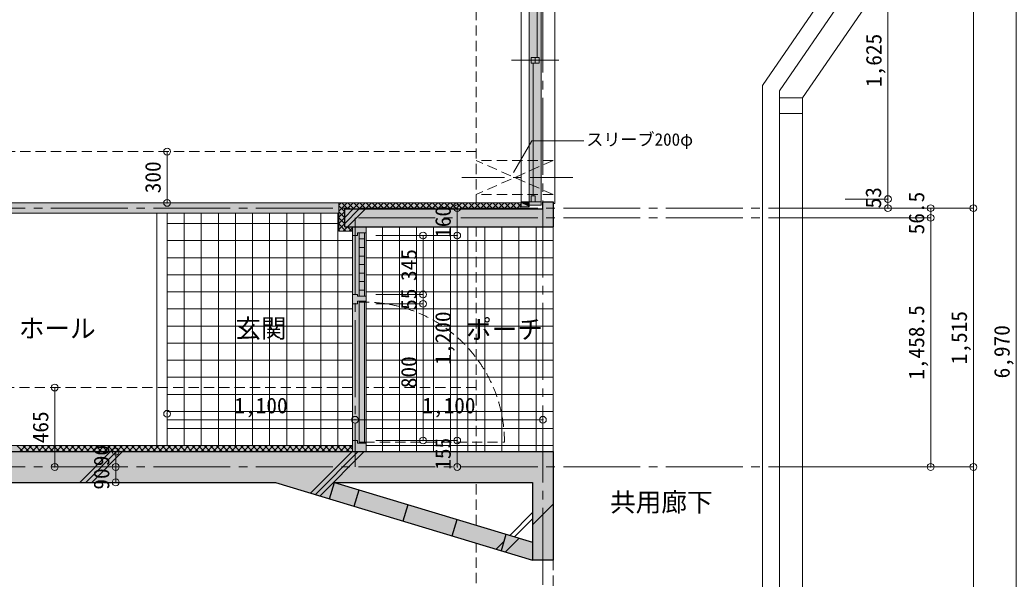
# Model space of a CAD drawing. Units: millimetres at full size, sheet at 1:50. Extents: x -9674 to 32603, y -6794 to 6791.
# Drawn here: x 26751 to 32583, y -1619 to 1655 of the extents above; entities that cross this region are included whole.
import ezdxf
from ezdxf.enums import TextEntityAlignment as Align

# ---------------------------------------------------------------- set-up
doc = ezdxf.new("R2010")
doc.units = ezdxf.units.MM
doc.header["$LTSCALE"] = 50
doc.header["$PDMODE"] = 32
doc.header["$PDSIZE"] = 40
for name, pattern in [('CHAIN1', [8, 5, -1, 1, -1]), ('CHAIN2', [12, 9, -1, 1, -1]), ('DASHED1', [1.8, 1.2, -0.6])]:
    doc.linetypes.add(name, pattern=pattern)
for name, color, linetype, lineweight in [('1-0_芯', 7, 'CHAIN2', 9), ('1-1_躯体', 2, 'Continuous', 25), ('1-2_間仕切', 3, 'Continuous', 18), ('1-3_建具', 3, 'Continuous', 18), ('1-5_設備', 7, 'Continuous', 9), ('1-6_ﾊﾞﾙｺﾆｰ・階段', 4, 'Continuous', 9), ('1-7_その他', 7, 'DASHED1', 9), ('1-8_ハッチ', 4, 'Continuous', 9), ('1-A_文字', 7, 'Continuous', 9), ('1-B_寸法', 7, 'Continuous', 9), ('1-C_梁', 7, 'DASHED1', 9)]:
    doc.layers.add(name, color=color, linetype=linetype, lineweight=lineweight)
for name, color, linetype in [('4-0', 1, 'Continuous'), ('4-1', 2, 'Continuous'), ('4-2', 4, 'Continuous'), ('4-F', 4, 'Continuous')]:
    doc.layers.add(name, color=color, linetype=linetype)
doc.styles.add('ＭＳ ゴシック', font='')
doc.styles.get('ＭＳ ゴシック').set_extended_font_data('MS Gothic')

msp = doc.modelspace()

# ---------------------------------------------------------------- linework, layer by layer
at = {"layer": '1-0_芯'}
for p, q in [((29812.51, 4197.52), (29812.51, -4772.48)), ((31582.51, 552.52), (25752.51, 552.52)), ((28712.51, 496.02), (28712.51, -962.48)), ((31582.51, 496.02), (28712.51, 496.02)), ((31582.51, -962.48), (25282.51, -962.48))]:
    msp.add_line(p, q, dxfattribs=at)
at = {"layer": '1-1_躯体'}
for p, q in [((29812.51, 548.52), (29812.51, 590.52)), ((28652.51, 548.52), (29812.51, 548.52)), ((28652.51, 443.52), (28652.51, 548.52)), ((28652.51, 443.52), (29872.51, 443.52)), ((25192.51, -872.48), (29872.51, -872.48)), ((29872.51, -872.48), (29872.51, -1507.48)), ((25372.51, -1052.48), (28247.51, -1052.48)), ((28247.51, -1052.48), (29752.51, -1507.48)), ((28564.13, -1148.2), (28593.06, -1052.48)), ((28593.06, -1052.48), (29752.51, -1052.48)), ((28593.06, -1052.48), (29752.51, -1403.01)), ((28707.71, -1191.61), (28736.65, -1095.88)), ((29752.51, -1052.48), (29752.51, -1507.48)), ((28994.87, -1278.42), (29023.81, -1182.7)), ((29282.03, -1365.24), (29310.97, -1269.52)), ((29569.2, -1452.06), (29598.14, -1356.33)), ((29872.51, -1507.48), (29752.51, -1507.48))]:
    msp.add_line(p, q, dxfattribs=at)
msp.add_lwpolyline([(29812.51, 590.52), (29872.51, 590.52), (29872.51, 443.52)], dxfattribs=at)
at = {"layer": '1-2_間仕切'}
for p, q in [((28617.51, 583.52), (26632.51, 583.52)), ((28617.51, 522.52), (26632.51, 522.52))]:
    msp.add_line(p, q, dxfattribs=at)
at = {"layer": '1-3_建具', "color": 7, "lineweight": 9}
for p, q in [((29685.51, 590.52), (29685.51, 2245.52)), ((29732.51, 2230.52), (29732.51, 605.52)), ((29802.51, 2230.52), (29802.51, 605.52)), ((29882.51, 580.52), (29882.51, 2245.52)), ((29905.99, 1418.02), (29629.03, 1418.02)), ((29732.51, 605.52), (29732.51, 590.52)), ((29732.51, 590.52), (29802.51, 590.52)), ((29802.51, 570.52), (29802.51, 605.52)), ((29802.51, 570.52), (29732.51, 570.52)), ((29872.51, 580.52), (29882.51, 580.52)), ((28697.51, 47.52), (28697.51, 392.52)), ((28737.51, 37.52), (28737.51, 407.52)), ((28737.51, 372.52), (28767.51, 372.52)), ((28767.51, 37.52), (28767.51, 407.52)), ((28777.51, 407.52), (28777.51, 37.52)), ((28737.51, 322.52), (28767.51, 322.52)), ((28737.51, 272.52), (28767.51, 272.52)), ((28737.51, 222.52), (28767.51, 222.52)), ((28737.51, 172.52), (28767.51, 172.52)), ((28737.51, 122.52), (28767.51, 122.52)), ((28737.51, 72.52), (28767.51, 72.52)), ((28777.51, -822.48), (28777.51, 7.52)), ((28697.51, -7.48), (28697.51, -807.48))]:
    msp.add_line(p, q, dxfattribs=at)
at = {"layer": '1-3_建具'}
for p, q in [((29779.51, 1435.52), (29779.51, 2210.52)), ((29743.51, 1435.52), (29791.51, 1435.52)), ((29755.51, 1400.52), (29755.51, 625.52)), ((29767.51, 1435.52), (29767.51, 1400.52)), ((29791.51, 1435.52), (29791.51, 1400.52)), ((29685.51, 560.52), (29685.51, 590.52)), ((29685.51, 590.52), (29732.51, 590.52)), ((29732.51, 560.52), (29732.51, 590.52)), ((29743.51, 625.52), (29767.51, 625.52)), ((29743.51, 625.52), (29743.51, 590.52)), ((29767.51, 625.52), (29767.51, 590.52)), ((29685.51, 560.52), (29686.54, 560.52)), ((29685.51, 560.52), (29732.51, 560.52)), ((28697.51, 443.52), (28697.51, 392.52)), ((28697.51, 428.52), (28697.51, 407.52)), ((28777.51, 407.52), (28777.51, 443.52)), ((28727.51, 392.52), (28697.51, 392.52)), ((28697.51, 47.52), (28697.51, -7.48)), ((28727.51, -7.48), (28727.51, 7.52)), ((28737.51, -817.48), (28737.51, 2.52)), ((28767.51, 2.52), (28737.51, 2.52)), ((28767.51, -817.48), (28767.51, 2.52)), ((28727.51, -7.48), (28697.51, -7.48)), ((28727.51, -807.48), (28697.51, -807.48)), ((28697.51, -872.48), (28697.51, -807.48)), ((28697.51, -843.48), (28697.51, -822.48)), ((28767.51, -817.48), (28737.51, -817.48)), ((28777.51, -822.48), (28777.51, -872.48))]:
    msp.add_line(p, q, dxfattribs=at)
at = {"layer": '1-3_建具', "color": 7, "linetype": 'DASHED1', "lineweight": 9}
msp.add_line((28767.51, -817.48), (29587.51, -817.48), dxfattribs=at)
at = {"layer": '1-3_建具'}
for points in [[(29743.51, 1435.52), (29743.51, 1400.52), (29791.51, 1400.52)], [(28727.51, 392.52), (28727.51, 407.52), (28777.51, 407.52)], [(28697.51, 47.52), (28727.51, 47.52), (28727.51, 37.52), (28777.51, 37.52)], [(28727.51, 7.52), (28777.51, 7.52), (28777.51, 37.52)], [(28727.51, -807.48), (28727.51, -822.48), (28777.51, -822.48)]]:
    msp.add_lwpolyline(points, dxfattribs=at)
at = {"layer": '1-3_建具', "color": 7, "linetype": 'DASHED1', "lineweight": 9}
msp.add_arc((28767.51, -817.48), 820, 0, 90, dxfattribs=at)
at = {"layer": '1-5_設備'}
for p, q in [((27552.51, 522.52), (27552.51, -837.48)), ((27612.51, 522.52), (27612.51, -837.48))]:
    msp.add_line(p, q, dxfattribs=at)
at = {"layer": '1-6_ﾊﾞﾙｺﾆｰ・階段'}
for p, q in [((31647.51, 2070.51), (31097.51, 1270.51)), ((31097.51, -4672.48), (31097.51, 1270.51)), ((27712.51, 522.52), (27712.51, -837.48)), ((27812.51, 522.52), (27812.51, -837.48)), ((27912.51, 522.52), (27912.51, -837.48)), ((28012.51, 522.52), (28012.51, -837.48)), ((28112.51, 522.52), (28112.51, -837.48)), ((28212.51, 522.52), (28212.51, -837.48)), ((28312.51, 522.52), (28312.51, -837.48)), ((28412.51, 522.52), (28412.51, -837.48)), ((28512.51, 522.52), (28512.51, -837.48)), ((28612.51, 522.52), (28612.51, -837.48)), ((28617.51, 462.52), (27612.51, 462.52)), ((28872.51, -872.48), (28872.51, 443.52)), ((28972.51, -872.48), (28972.51, 443.52)), ((29072.51, -872.48), (29072.51, 443.52)), ((29172.51, -872.48), (29172.51, 443.52)), ((29272.51, -872.48), (29272.51, 443.52)), ((29372.51, -872.48), (29372.51, 443.52)), ((29472.51, -872.48), (29472.51, 443.52)), ((29572.51, -872.48), (29572.51, 443.52)), ((29672.51, -872.48), (29672.51, 443.52)), ((29772.51, -872.48), (29772.51, 443.52)), ((29872.51, -872.48), (29872.51, 443.52)), ((28697.51, 362.52), (27612.51, 362.52)), ((29872.51, 362.52), (28777.51, 362.52)), ((28697.51, 262.52), (27612.51, 262.52)), ((29872.51, 262.52), (28777.51, 262.52)), ((28697.51, 162.52), (27612.51, 162.52)), ((29872.51, 162.52), (28777.51, 162.52)), ((28697.51, 62.52), (27612.51, 62.52)), ((29872.51, 62.52), (28777.51, 62.52)), ((28697.51, -37.48), (27612.51, -37.48)), ((29872.51, -37.48), (28777.51, -37.48)), ((28697.51, -137.48), (27612.51, -137.48)), ((29872.51, -137.48), (28777.51, -137.48)), ((28697.51, -237.48), (27612.51, -237.48)), ((29872.51, -237.48), (28777.51, -237.48)), ((28697.51, -337.48), (27612.51, -337.48)), ((29872.51, -337.48), (28777.51, -337.48)), ((28697.51, -437.48), (27612.51, -437.48)), ((29872.51, -437.48), (28777.51, -437.48)), ((28697.51, -537.48), (27612.51, -537.48)), ((29872.51, -537.48), (28777.51, -537.48)), ((28697.51, -637.48), (27612.51, -637.48)), ((29872.51, -637.48), (28777.51, -637.48)), ((28697.51, -737.48), (27612.51, -737.48)), ((29872.51, -737.48), (28777.51, -737.48)), ((29872.51, -837.48), (28777.51, -837.48))]:
    msp.add_line(p, q, dxfattribs=at)
at = {"layer": '1-6_ﾊﾞﾙｺﾆｰ・階段', "color": 7}
for p, q in [((31747.51, 2039.45), (31197.51, 1239.45)), ((31882.51, 1997.52), (31332.51, 1197.52)), ((31197.51, -3472.48), (31197.51, 1239.45)), ((31197.51, 1197.52), (31332.51, 1197.52)), ((31332.51, -3472.48), (31332.51, 1197.52)), ((31197.51, 1107.52), (31332.51, 1107.52))]:
    msp.add_line(p, q, dxfattribs=at)
at = {"layer": '1-7_その他'}
for p, q in [((29872.51, 832.52), (29422.51, 832.52)), ((29872.51, 832.52), (29422.51, 632.15)), ((29872.51, 632.52), (29422.51, 831.36)), ((29872.51, 632.52), (29422.51, 632.52))]:
    msp.add_line(p, q, dxfattribs=at)
at = {"layer": '1-7_その他', "linetype": 'CHAIN1'}
msp.add_line((29987.51, 732.52), (29322.51, 732.52), dxfattribs=at)
at = {"layer": '1-8_ハッチ'}
for p, q in [((28617.51, 534.33), (28666.7, 583.52)), ((28617.51, 569.68), (28631.35, 583.52)), ((28635.6, 583.52), (28670.6, 548.52)), ((28667.06, 548.52), (28702.06, 583.52)), ((28670.96, 583.52), (28705.96, 548.52)), ((28702.42, 548.52), (28737.42, 583.52)), ((28706.31, 583.52), (28741.31, 548.52)), ((28737.77, 548.52), (28772.77, 583.52)), ((28741.67, 583.52), (28776.67, 548.52)), ((28773.13, 548.52), (28808.13, 583.52)), ((28777.02, 583.52), (28812.02, 548.52)), ((28808.48, 548.52), (28843.48, 583.52)), ((28812.38, 583.52), (28847.38, 548.52)), ((28843.84, 548.52), (28878.84, 583.52)), ((28847.73, 583.52), (28882.73, 548.52)), ((28879.19, 548.52), (28914.19, 583.52)), ((28883.09, 583.52), (28918.09, 548.52)), ((28914.55, 548.52), (28949.55, 583.52)), ((28918.44, 583.52), (28953.44, 548.52)), ((28949.9, 548.52), (28984.9, 583.52)), ((28953.8, 583.52), (28988.8, 548.52)), ((28985.26, 548.52), (29020.26, 583.52)), ((28989.15, 583.52), (29024.15, 548.52)), ((29020.61, 548.52), (29055.61, 583.52)), ((29024.51, 583.52), (29059.51, 548.52)), ((29055.97, 548.52), (29090.97, 583.52)), ((29059.87, 583.52), (29094.87, 548.52)), ((29091.32, 548.52), (29126.32, 583.52)), ((29095.22, 583.52), (29130.22, 548.52)), ((29126.68, 548.52), (29161.68, 583.52)), ((29130.58, 583.52), (29165.58, 548.52)), ((29162.04, 548.52), (29197.04, 583.52)), ((29165.93, 583.52), (29200.93, 548.52)), ((29197.39, 548.52), (29232.39, 583.52)), ((29201.29, 583.52), (29236.29, 548.52)), ((29232.75, 548.52), (29267.75, 583.52)), ((29236.64, 583.52), (29271.64, 548.52)), ((29268.1, 548.52), (29303.1, 583.52)), ((29272, 583.52), (29307, 548.52)), ((29303.46, 548.52), (29338.46, 583.52)), ((29307.35, 583.52), (29342.35, 548.52)), ((29338.81, 548.52), (29373.81, 583.52)), ((29342.71, 583.52), (29377.71, 548.52)), ((29374.17, 548.52), (29409.17, 583.52)), ((29378.06, 583.52), (29413.06, 548.52)), ((29409.52, 548.52), (29444.52, 583.52)), ((29413.42, 583.52), (29448.42, 548.52)), ((29444.88, 548.52), (29479.88, 583.52)), ((29448.77, 583.52), (29483.77, 548.52)), ((29480.23, 548.52), (29515.23, 583.52)), ((29484.13, 583.52), (29519.13, 548.52)), ((29515.59, 548.52), (29550.59, 583.52)), ((29519.48, 583.52), (29554.48, 548.52)), ((29550.94, 548.52), (29585.94, 583.52)), ((29554.84, 583.52), (29589.84, 548.52)), ((29586.3, 548.52), (29621.3, 583.52)), ((29590.2, 583.52), (29625.2, 548.52)), ((29621.65, 548.52), (29656.65, 583.52)), ((29625.55, 583.52), (29660.55, 548.52)), ((29660.91, 583.52), (29685.51, 558.92)), ((28617.51, 566.26), (28652.51, 531.26)), ((28617.51, 498.97), (28652.51, 533.97)), ((28617.51, 530.91), (28652.51, 495.91)), ((28652.51, 463.26), (28737.77, 548.52)), ((28652.51, 498.62), (28702.42, 548.52)), ((28668.13, 443.52), (28773.13, 548.52)), ((29657.01, 548.52), (29685.51, 577.02)), ((28617.51, 463.62), (28652.51, 498.62)), ((28617.51, 495.55), (28652.51, 460.55)), ((28617.51, 428.26), (28652.51, 463.26)), ((28617.51, 460.19), (28659.18, 418.52)), ((28617.51, 424.84), (28623.82, 418.52)), ((28617.51, 418.52), (28697.51, 418.52)), ((28643.13, 418.52), (28668.13, 443.52)), ((28669.53, 443.52), (28694.53, 418.52)), ((28678.48, 418.52), (28697.51, 437.55)), ((25192.51, -837.48), (28697.51, -837.48)), ((26733.2, -837.48), (26768.2, -872.48)), ((26751.09, -872.48), (26786.09, -837.48)), ((26768.55, -837.48), (26803.55, -872.48)), ((26786.44, -872.48), (26821.44, -837.48)), ((26803.91, -837.48), (26838.91, -872.48)), ((26821.8, -872.48), (26856.8, -837.48)), ((26839.27, -837.48), (26874.27, -872.48)), ((26857.15, -872.48), (26892.15, -837.48)), ((26874.62, -837.48), (26909.62, -872.48)), ((26892.51, -872.48), (26927.51, -837.48)), ((26909.98, -837.48), (26944.98, -872.48)), ((26927.86, -872.48), (26962.86, -837.48)), ((26945.33, -837.48), (26980.33, -872.48)), ((26963.22, -872.48), (26998.22, -837.48)), ((26980.69, -837.48), (27015.69, -872.48)), ((26998.57, -872.48), (27033.57, -837.48)), ((27016.04, -837.48), (27051.04, -872.48)), ((27033.93, -872.48), (27068.93, -837.48)), ((27051.4, -837.48), (27086.4, -872.48)), ((27069.28, -872.48), (27104.28, -837.48)), ((27086.75, -837.48), (27121.75, -872.48)), ((27101.42, -1052.48), (27281.42, -872.48)), ((27104.64, -872.48), (27139.64, -837.48)), ((27122.11, -837.48), (27157.11, -872.48)), ((27136.77, -1052.48), (27316.77, -872.48)), ((27139.99, -872.48), (27174.99, -837.48)), ((27157.46, -837.48), (27192.46, -872.48)), ((27172.13, -1052.48), (27352.13, -872.48)), ((27175.35, -872.48), (27210.35, -837.48)), ((27192.82, -837.48), (27227.82, -872.48)), ((27210.7, -872.48), (27245.7, -837.48)), ((27228.17, -837.48), (27263.17, -872.48)), ((27246.06, -872.48), (27281.06, -837.48)), ((27263.53, -837.48), (27298.53, -872.48)), ((27281.42, -872.48), (27316.42, -837.48)), ((27298.88, -837.48), (27333.88, -872.48)), ((27316.77, -872.48), (27351.77, -837.48)), ((27334.24, -837.48), (27369.24, -872.48)), ((27352.13, -872.48), (27387.13, -837.48)), ((27369.6, -837.48), (27404.6, -872.48)), ((27387.48, -872.48), (27422.48, -837.48)), ((27404.95, -837.48), (27439.95, -872.48)), ((27422.84, -872.48), (27457.84, -837.48)), ((27440.31, -837.48), (27475.31, -872.48)), ((27458.19, -872.48), (27493.19, -837.48)), ((27475.66, -837.48), (27510.66, -872.48)), ((27493.55, -872.48), (27528.55, -837.48)), ((27511.02, -837.48), (27546.02, -872.48)), ((27528.9, -872.48), (27563.9, -837.48)), ((27546.37, -837.48), (27581.37, -872.48)), ((27564.26, -872.48), (27599.26, -837.48)), ((27581.73, -837.48), (27616.73, -872.48)), ((27599.61, -872.48), (27634.61, -837.48)), ((27617.08, -837.48), (27652.08, -872.48)), ((27634.97, -872.48), (27669.97, -837.48)), ((27652.44, -837.48), (27687.44, -872.48)), ((27670.32, -872.48), (27705.32, -837.48)), ((27687.79, -837.48), (27722.79, -872.48)), ((27705.68, -872.48), (27740.68, -837.48)), ((27723.15, -837.48), (27758.15, -872.48)), ((27741.04, -872.48), (27776.04, -837.48)), ((27758.5, -837.48), (27793.5, -872.48)), ((27776.39, -872.48), (27811.39, -837.48)), ((27793.86, -837.48), (27828.86, -872.48)), ((27811.75, -872.48), (27846.75, -837.48)), ((27829.21, -837.48), (27864.21, -872.48)), ((27847.1, -872.48), (27882.1, -837.48)), ((27864.57, -837.48), (27899.57, -872.48)), ((27882.46, -872.48), (27917.46, -837.48)), ((27899.93, -837.48), (27934.93, -872.48)), ((27917.81, -872.48), (27952.81, -837.48)), ((27935.28, -837.48), (27970.28, -872.48)), ((27953.17, -872.48), (27988.17, -837.48)), ((27970.64, -837.48), (28005.64, -872.48)), ((27988.52, -872.48), (28023.52, -837.48)), ((28005.99, -837.48), (28040.99, -872.48)), ((28023.88, -872.48), (28058.88, -837.48)), ((28041.35, -837.48), (28076.35, -872.48)), ((28059.23, -872.48), (28094.23, -837.48)), ((28076.7, -837.48), (28111.7, -872.48)), ((28094.59, -872.48), (28129.59, -837.48)), ((28112.06, -837.48), (28147.06, -872.48)), ((28129.94, -872.48), (28164.94, -837.48)), ((28147.41, -837.48), (28182.41, -872.48)), ((28165.3, -872.48), (28200.3, -837.48)), ((28182.77, -837.48), (28217.77, -872.48)), ((28200.65, -872.48), (28235.65, -837.48)), ((28218.12, -837.48), (28253.12, -872.48)), ((28236.01, -872.48), (28271.01, -837.48)), ((28253.48, -837.48), (28288.48, -872.48)), ((28271.37, -872.48), (28306.37, -837.48)), ((28288.83, -837.48), (28323.83, -872.48)), ((28306.72, -872.48), (28341.72, -837.48)), ((28324.19, -837.48), (28359.19, -872.48)), ((28342.08, -872.48), (28377.08, -837.48)), ((28359.54, -837.48), (28394.54, -872.48)), ((28377.43, -872.48), (28412.43, -837.48)), ((28394.9, -837.48), (28429.9, -872.48)), ((28412.79, -872.48), (28447.79, -837.48)), ((28430.26, -837.48), (28465.26, -872.48)), ((28448.14, -872.48), (28483.14, -837.48)), ((28453.39, -1114.72), (28695.63, -872.48)), ((28465.61, -837.48), (28500.61, -872.48)), ((28480.53, -1122.93), (28730.98, -872.48)), ((28483.5, -872.48), (28518.5, -837.48)), ((28500.97, -837.48), (28535.97, -872.48)), ((28507.68, -1131.13), (28766.34, -872.48)), ((28518.85, -872.48), (28553.85, -837.48)), ((28536.32, -837.48), (28571.32, -872.48)), ((28554.21, -872.48), (28589.21, -837.48)), ((28571.68, -837.48), (28606.68, -872.48)), ((28589.56, -872.48), (28624.56, -837.48)), ((28607.03, -837.48), (28642.03, -872.48)), ((28624.92, -872.48), (28659.92, -837.48)), ((28642.39, -837.48), (28677.39, -872.48)), ((28660.27, -872.48), (28695.27, -837.48)), ((28677.74, -837.48), (28697.51, -857.24)), ((28695.63, -872.48), (28697.51, -870.6)), ((29752.51, -1300.52), (29872.51, -1180.52)), ((29619.52, -1362.8), (29752.51, -1229.81)), ((29646.67, -1371.01), (29752.51, -1265.16)), ((29539.3, -1443.02), (29586.07, -1396.25)), ((29593.6, -1459.43), (29673.81, -1379.21)), ((29566.45, -1451.23), (29570.75, -1446.93))]:
    msp.add_line(p, q, dxfattribs=at)
msp.add_lwpolyline([(28617.51, 418.52), (28617.51, 583.52), (29685.51, 583.52)], dxfattribs=at)
at = {"layer": '1-A_文字'}
for p, q in [((29640.95, 762), (29747.25, 946.12)), ((29747.25, 946.12), (30052.17, 946.12))]:
    msp.add_line(p, q, dxfattribs=at)
at = {"layer": '1-B_寸法'}
for p, q in [((32332.51, 552.52), (32332.51, 3197.52)), ((32582.51, 3197.52), (32582.51, -3772.48)), ((31832.51, 2230.52), (31832.51, 605.52)), ((27612.51, 583.52), (27612.51, 883.52)), ((31832.51, 605.52), (31582.51, 605.52)), ((31832.51, 605.52), (31832.51, 552.52)), ((29310.97, 392.52), (29310.97, 552.52)), ((31582.51, 552.52), (32332.51, 552.52)), ((32082.51, 552.52), (32082.51, 496.02)), ((32332.51, -962.48), (32332.51, 552.52)), ((31582.51, 496.02), (32082.51, 496.02)), ((32082.51, 496.02), (32082.51, -962.48)), ((28834.12, 392.52), (29310.97, 392.52)), ((29110.97, 47.52), (29110.97, 392.52)), ((29310.97, -807.48), (29310.97, 392.52)), ((28834.12, 47.52), (29110.97, 47.52)), ((29110.97, -7.48), (29110.97, 47.52)), ((28834.12, -7.48), (29110.97, -7.48)), ((29110.97, -807.48), (29110.97, -7.48)), ((26954.52, -497.48), (26954.52, -962.48)), ((27612.51, -686.05), (28712.51, -686.05)), ((28712.51, -686.05), (29812.51, -686.05)), ((28834.12, -807.48), (29310.97, -807.48)), ((29310.97, -962.48), (29310.97, -807.48)), ((27311.61, -872.48), (27311.61, -962.48)), ((27311.61, -962.48), (27311.61, -1052.48)), ((31582.51, -962.48), (32332.51, -962.48)), ((32332.51, -3772.48), (32332.51, -962.48))]:
    msp.add_line(p, q, dxfattribs=at)
at = {"layer": '1-B_寸法', "color": 3}
for p in [(27612.51, 883.52), (27612.51, 583.52), (31832.51, 605.52), (29310.97, 552.52), (31832.51, 552.52), (32082.51, 552.52), (32332.51, 552.52), (32082.51, 496.02), (29110.97, 392.52), (29310.97, 392.52), (29110.97, 47.52), (29110.97, -7.48), (26954.52, -497.48), (27612.51, -651.05), (28712.51, -686.05), (29812.51, -686.05), (29110.97, -807.48), (29310.97, -807.48), (27311.61, -872.48), (26954.52, -962.48), (27311.61, -962.48), (29310.97, -962.48), (32082.51, -962.48), (32332.51, -962.48), (27311.61, -1052.48)]:
    msp.add_point(p, dxfattribs=at)
at = {"layer": '1-C_梁'}
for p, q in [((29422.51, 2252.52), (29422.51, 583.52)), ((29422.51, 883.52), (25782.51, 883.52)), ((29422.51, -872.48), (29422.51, 443.52)), ((28697.51, -497.48), (25372.51, -497.48)), ((29422.51, -497.48), (28777.51, -497.48)), ((29422.51, -1303.24), (29422.51, -1052.48)), ((29422.51, -2812.48), (29422.51, -1407.71)), ((29872.51, -1507.48), (29872.51, -2812.48))]:
    msp.add_line(p, q, dxfattribs=at)
at = {"layer": '4-0'}
for points in [[(29872.51, 443.52), (29872.51, 590.52), (29812.51, 590.52)], [(29872.51, 443.52), (29812.51, 590.52), (29812.51, 548.52)], [(29872.51, 443.52), (29812.51, 548.52), (28652.51, 548.52)], [(29872.51, 443.52), (28652.51, 548.52), (28652.51, 443.52)], [(29872.51, -872.48), (29752.51, -1052.48), (25192.51, -872.48), (25372.51, -1052.48)], [(29872.51, -872.48), (29752.51, -1052.48), (29752.51, -1403.01)], [(29872.51, -1507.48), (29872.51, -872.48), (29752.51, -1403.01)], [(28593.06, -1052.48), (28247.51, -1052.48), (29752.51, -1507.48)], [(28593.06, -1052.48), (29752.51, -1507.48), (29872.51, -1507.48)], [(29872.51, -1507.48), (29752.51, -1403.01), (28593.06, -1052.48)]]:
    msp.add_solid(points, dxfattribs=at)
at = {"layer": '4-1'}
for points in [[(29732.51, 570.52), (29802.51, 570.52), (29732.51, 2265.52), (29802.51, 2265.52)], [(28777.51, -872.48), (28697.51, -872.48), (28777.51, 443.52), (28697.51, 443.52)]]:
    msp.add_solid(points, dxfattribs=at)
at = {"layer": '4-2'}
msp.add_solid([(26632.51, 583.52), (26632.51, 522.52), (28617.51, 583.52), (28617.51, 522.52)], dxfattribs=at)
at = {"layer": '4-F'}
for points in [[(28617.51, 583.52), (28652.51, 548.52), (28617.51, 418.52), (28652.51, 443.52)], [(28617.51, 583.52), (28652.51, 548.52), (29685.51, 560.52)], [(28617.51, 583.52), (29685.51, 560.52), (29732.51, 560.52)], [(29732.51, 560.52), (29685.51, 583.52), (28617.51, 583.52)], [(29732.51, 560.52), (29732.51, 590.52), (29685.51, 590.52)], [(29732.51, 560.52), (29685.51, 590.52), (29685.51, 583.52)], [(29685.51, 560.52), (29685.56, 548.53), (28652.51, 548.52)], [(28697.51, 418.52), (28697.51, 443.52), (28617.51, 418.52), (28652.51, 443.52)], [(25192.51, -837.48), (25192.51, -872.48), (28697.51, -837.48), (28697.51, -872.48)]]:
    msp.add_solid(points, dxfattribs=at)

# ---------------------------------------------------------------- texts
at = {"layer": '1-A_文字', "style": 'ＭＳ ゴシック'}
for s, height, p in [('スリーブ200φ', 73.31, (30066.27, 896.18)), ('ホール', 110, (26744.31, -239.03)), ('玄関', 110, (28011.8, -238.96)), ('ポーチ', 110, (29362.94, -244.87)), ('共用廊下', 110, (30205.77, -1256.12))]:
    msp.add_text(s, height=height, dxfattribs=at).set_placement(p, align=Align.BOTTOM_LEFT)
at = {"layer": '1-B_寸法', "style": 'ＭＳ ゴシック'}
for s, p in [('1,625', (31822.51, 1261.77)), ('300', (27602.51, 639.77)), ('53', (31819.97, 551.18)), ('56.5', (32072.51, 399.27)), ('160', (29300.97, 378.77)), ('345', (29100.97, 126.27)), ('55', (29100.97, -42.48)), ('1,458.5', (32072.51, -451.98)), ('1,515', (32322.51, -361.23)), ('1,200', (29300.97, -363.73)), ('6,970', (32572.51, -443.73)), ('800', (29100.97, -501.23)), ('465', (26944.52, -823.73)), ('155', (29300.97, -978.73)), ('90', (27301.61, -958.13)), ('90', (27301.61, -1095.14))]:
    msp.add_text(s, height=91.64, rotation=90, dxfattribs=at).set_placement(p, align=Align.BOTTOM_LEFT)
for p in [(28006.26, -676.05), (29106.26, -676.05)]:
    msp.add_text('1,100', height=91.64, dxfattribs=at).set_placement(p, align=Align.BOTTOM_LEFT)

doc.saveas('drawing.dxf')
